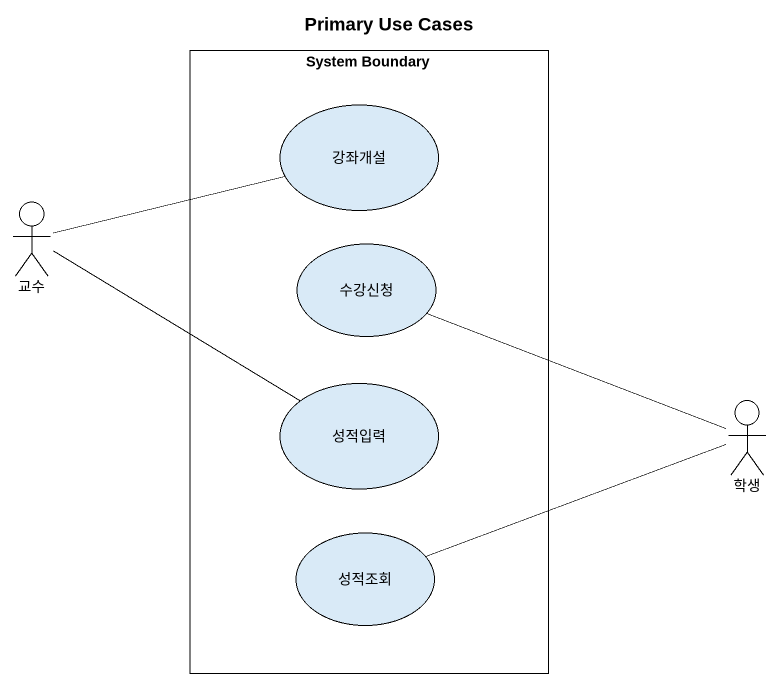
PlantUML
@startuml
title Primary Use Cases
rectangle "System Boundary" as System_Boundary {
  usecase 강좌개설
  usecase 수강신청
  usecase 성적입력
  usecase 성적조회
}
actor 교수
actor 학생
교수 -right- 강좌개설
교수 -right- 성적입력
학생 -left- 수강신청
학생 -left- 성적조회
@enduml
